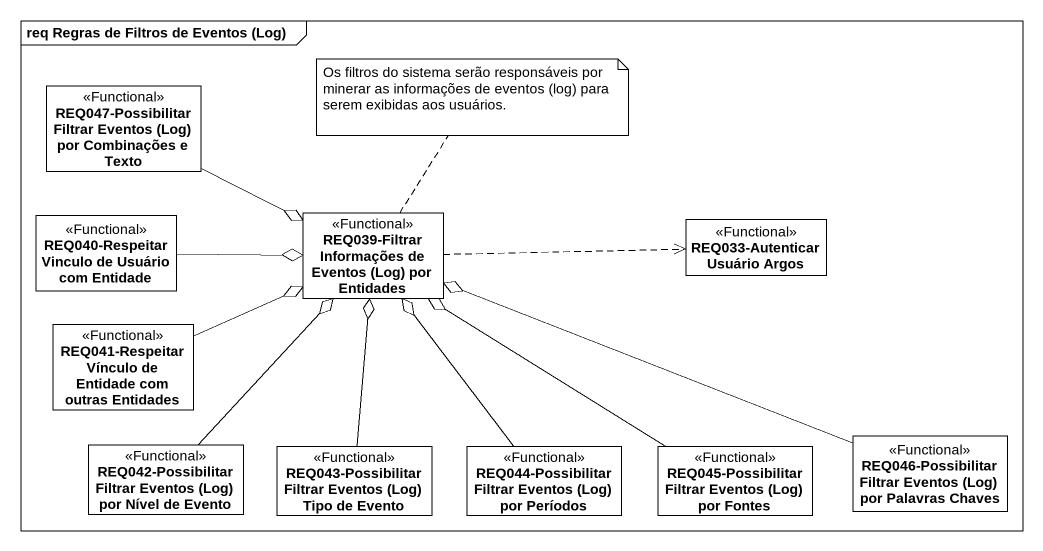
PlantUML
@startuml
mainframe req Regras de Filtros de Eventos (Log)
hide circle
hide empty members
class "REQ047-Possibilitar Filtrar Eventos (Log) por Combinações e Texto" as REQ047_Possibilitar_Filtrar <<Functional>>
class "REQ040-Respeitar Vinculo de Usuário com Entidade" as REQ040_Respeitar_Vinculo_de <<Functional>>
class "REQ039-Filtrar Informações de Eventos (Log) por Entidades" as REQ039_Filtrar_Informações <<Functional>>
class "REQ033-Autenticar Usuário Argos" as REQ033_Autenticar_Usuário <<Functional>>
class "REQ041-Respeitar Vínculo de Entidade com outras Entidades" as REQ041_Respeitar_Vínculo_de <<Functional>>
class "REQ046-Possibilitar Filtrar Eventos (Log) por Palavras Chaves" as REQ046_Possibilitar_Filtrar <<Functional>>
class "REQ042-Possibilitar Filtrar Eventos (Log) por Nível de Evento" as REQ042_Possibilitar_Filtrar <<Functional>>
class "REQ043-Possibilitar Filtrar Eventos (Log) Tipo de Evento" as REQ043_Possibilitar_Filtrar <<Functional>>
class "REQ044-Possibilitar Filtrar Eventos (Log) por Períodos" as REQ044_Possibilitar_Filtrar <<Functional>>
class "REQ045-Possibilitar Filtrar Eventos (Log) por Fontes" as REQ045_Possibilitar_Filtrar <<Functional>>
REQ047_Possibilitar_Filtrar -right-o REQ039_Filtrar_Informações
REQ040_Respeitar_Vinculo_de -right-o REQ039_Filtrar_Informações
REQ039_Filtrar_Informações .right.> REQ033_Autenticar_Usuário
REQ041_Respeitar_Vínculo_de -right-o REQ039_Filtrar_Informações
REQ046_Possibilitar_Filtrar -left-o REQ039_Filtrar_Informações
REQ042_Possibilitar_Filtrar -up-o REQ039_Filtrar_Informações
REQ043_Possibilitar_Filtrar -up-o REQ039_Filtrar_Informações
REQ044_Possibilitar_Filtrar -up-o REQ039_Filtrar_Informações
REQ045_Possibilitar_Filtrar -up-o REQ039_Filtrar_Informações
note top of REQ039_Filtrar_Informações : Os filtros do sistema serão responsáveis por minerar as informações de eventos (log) para serem exibidas aos usuários.
@enduml
